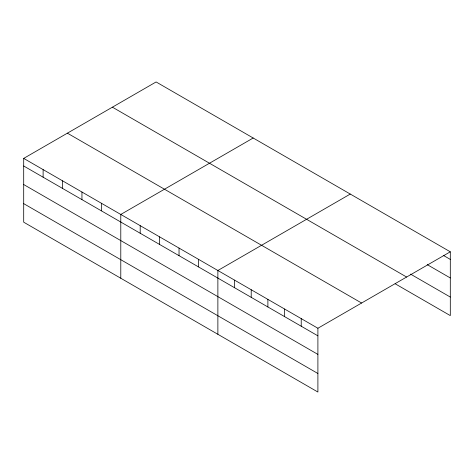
<?xml version="1.0" encoding="UTF-8"?>
<svg xmlns="http://www.w3.org/2000/svg" width="474" height="474" viewBox="0 0 474 474"><rect width="100%" height="100%" fill="white"/><g stroke="black" fill="none" stroke-linecap="round" stroke-linejoin="round"><path stroke-width="0.71" d="M317.9 354.392L317.9 328.251L23.7 158.399L23.7 222.188L317.9 392.045L317.9 354.392L23.7 184.54M395.156 283.766L450.3 315.601L450.3 251.812L156.1 81.955L23.7 158.399M253.187 138.011L120.787 214.449L120.787 278.238M350.274 194.062L217.874 270.5L217.874 334.294M317.9 328.251L450.3 251.812M443.249 255.338L450.3 259.408M427.216 264.622L450.3 277.954M410.543 274.108L450.3 297.056M112.409 107.183L406.609 277.035M67.391 133.17L361.591 303.028M23.7 165.995L317.9 335.847M23.7 203.642L317.9 373.5M301.227 318.629L301.227 326.225M284.56 309.001L284.56 316.596M267.887 299.378L267.887 306.974M251.214 289.75L251.214 297.346M234.541 280.128L234.541 287.724M198.452 259.29L198.452 266.886M179.036 248.08L179.036 255.676M159.619 236.87L159.619 244.466M140.203 225.66L140.203 233.255M101.371 203.239L101.371 210.835M81.949 192.029L81.949 199.625M62.532 180.819L62.532 188.415M43.116 169.609L43.116 177.205"/></g></svg>
